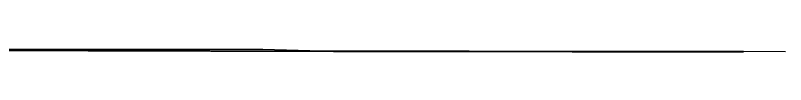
# Model space of a CAD drawing. Header units: metres. Extents: x -40 to 10883, y -681 to 2393.
# Drawn here: x 8150 to 10863, y 2375 to 2387 of the extents above; entities that cross this region are included whole.
import ezdxf

# ---------------------------------------------------------------- set-up
doc = ezdxf.new("R2010")
doc.units = ezdxf.units.M
for name, color, linetype in [('纵断面_渠底高程线', 3, 'Continuous'), ('纵断面_渠顶高程线', 1, 'Continuous'), ('纵断面_设计水位线', 5, 'Continuous')]:
    doc.layers.add(name, color=color, linetype=linetype)

msp = doc.modelspace()

# ---------------------------------------------------------------- linework, layer by layer
at = {"layer": '纵断面_渠底高程线'}
msp.add_lwpolyline([(6675.8, 2383.2), (9270.7, 2375.8), (9270.7, 2375.8), (9501.3, 2375.7), (9543, 2375.6), (9747.9, 2375.5), (10110.7, 2375.3), (10160.8, 2375.3), (10174.4, 2375.4), (10297.5, 2375.4), (10373, 2375.4), (10518.3, 2375.3), (10627.8, 2375.3), (10682.7, 2375.3), (10714.2, 2375.3)], dxfattribs=at)
at = {"layer": '纵断面_渠顶高程线'}
msp.add_lwpolyline([(5370.3, 2387.4), (5418.3, 2387.4), (5471.7, 2387.4), (5529.9, 2387.4), (5596.4, 2387.4), (5700.6, 2387.4), (5728.2, 2387.4), (6421.5, 2385.5), (6653.6, 2385.4), (9270.7, 2378), (9501.3, 2377.9), (9543, 2378), (9747.9, 2377.9), (10110.7, 2377.7), (10160.8, 2377.7), (10174.4, 2377.6), (10297.5, 2377.6), (10373, 2377.6), (10518.3, 2377.5), (10627.8, 2377.5), (10682.7, 2377.5), (10714.2, 2377.5)], dxfattribs=at)
at = {"layer": '纵断面_设计水位线'}
msp.add_lwpolyline([(7716.1, 2384.6), (9022.2, 2384.6), (9270.7, 2377.3), (9270.7, 2377.3), (9467.2, 2377.2), (9501.3, 2377.2), (9543, 2377.1), (9747.9, 2377), (10110.7, 2376.9), (10160.8, 2376.8), (10174.4, 2376.8), (10297.5, 2376.8), (10373, 2376.8), (10518.3, 2376.8), (10627.8, 2376.7), (10682.7, 2376.7), (10714.2, 2376.7), (10862.8, 2376.6)], dxfattribs=at)

doc.saveas('drawing.dxf')
